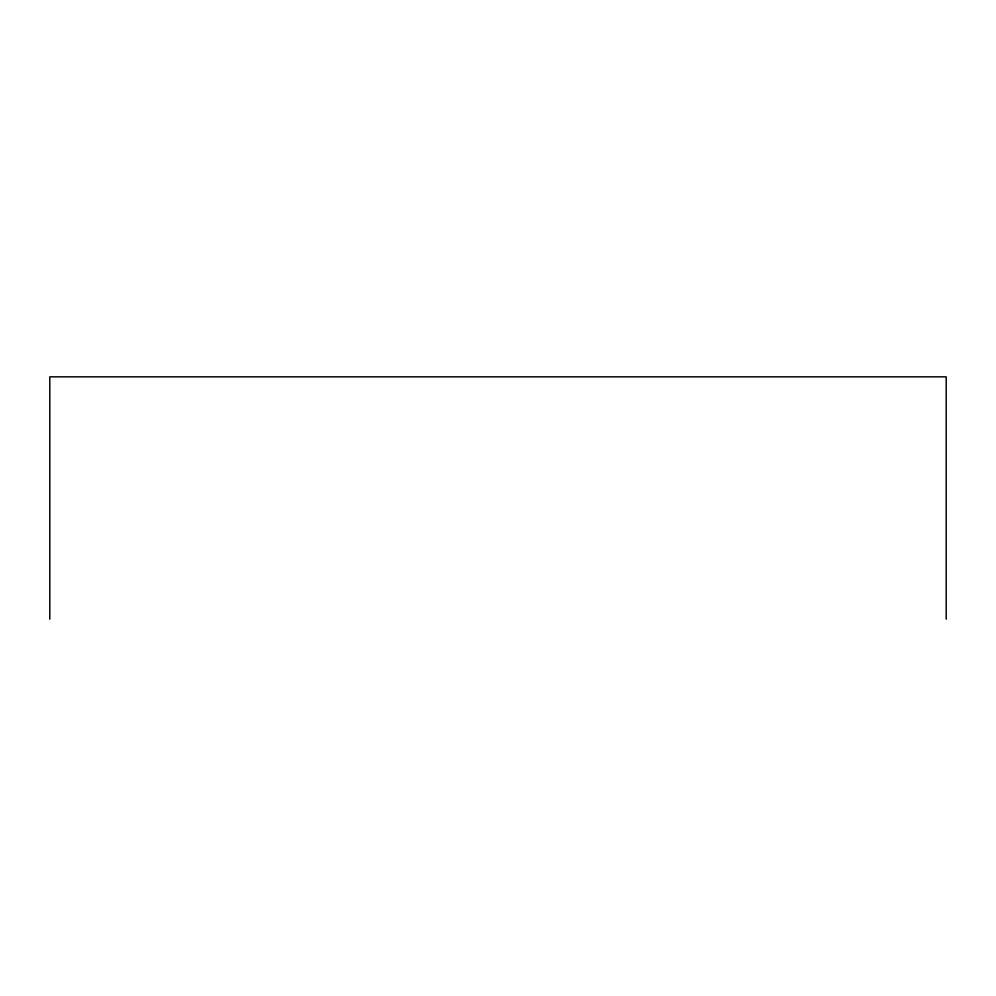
<?xml version="1.0" encoding="UTF-8"?>
<svg xmlns="http://www.w3.org/2000/svg" width="996" height="996" viewBox="0 0 996 996"><rect width="100%" height="100%" fill="white"/><g stroke="black" fill="none" stroke-linecap="round" stroke-linejoin="round"><path stroke-width="1.49" d="M946.2 619.163L946.2 376.837L49.8 376.837L49.8 619.163"/></g></svg>
